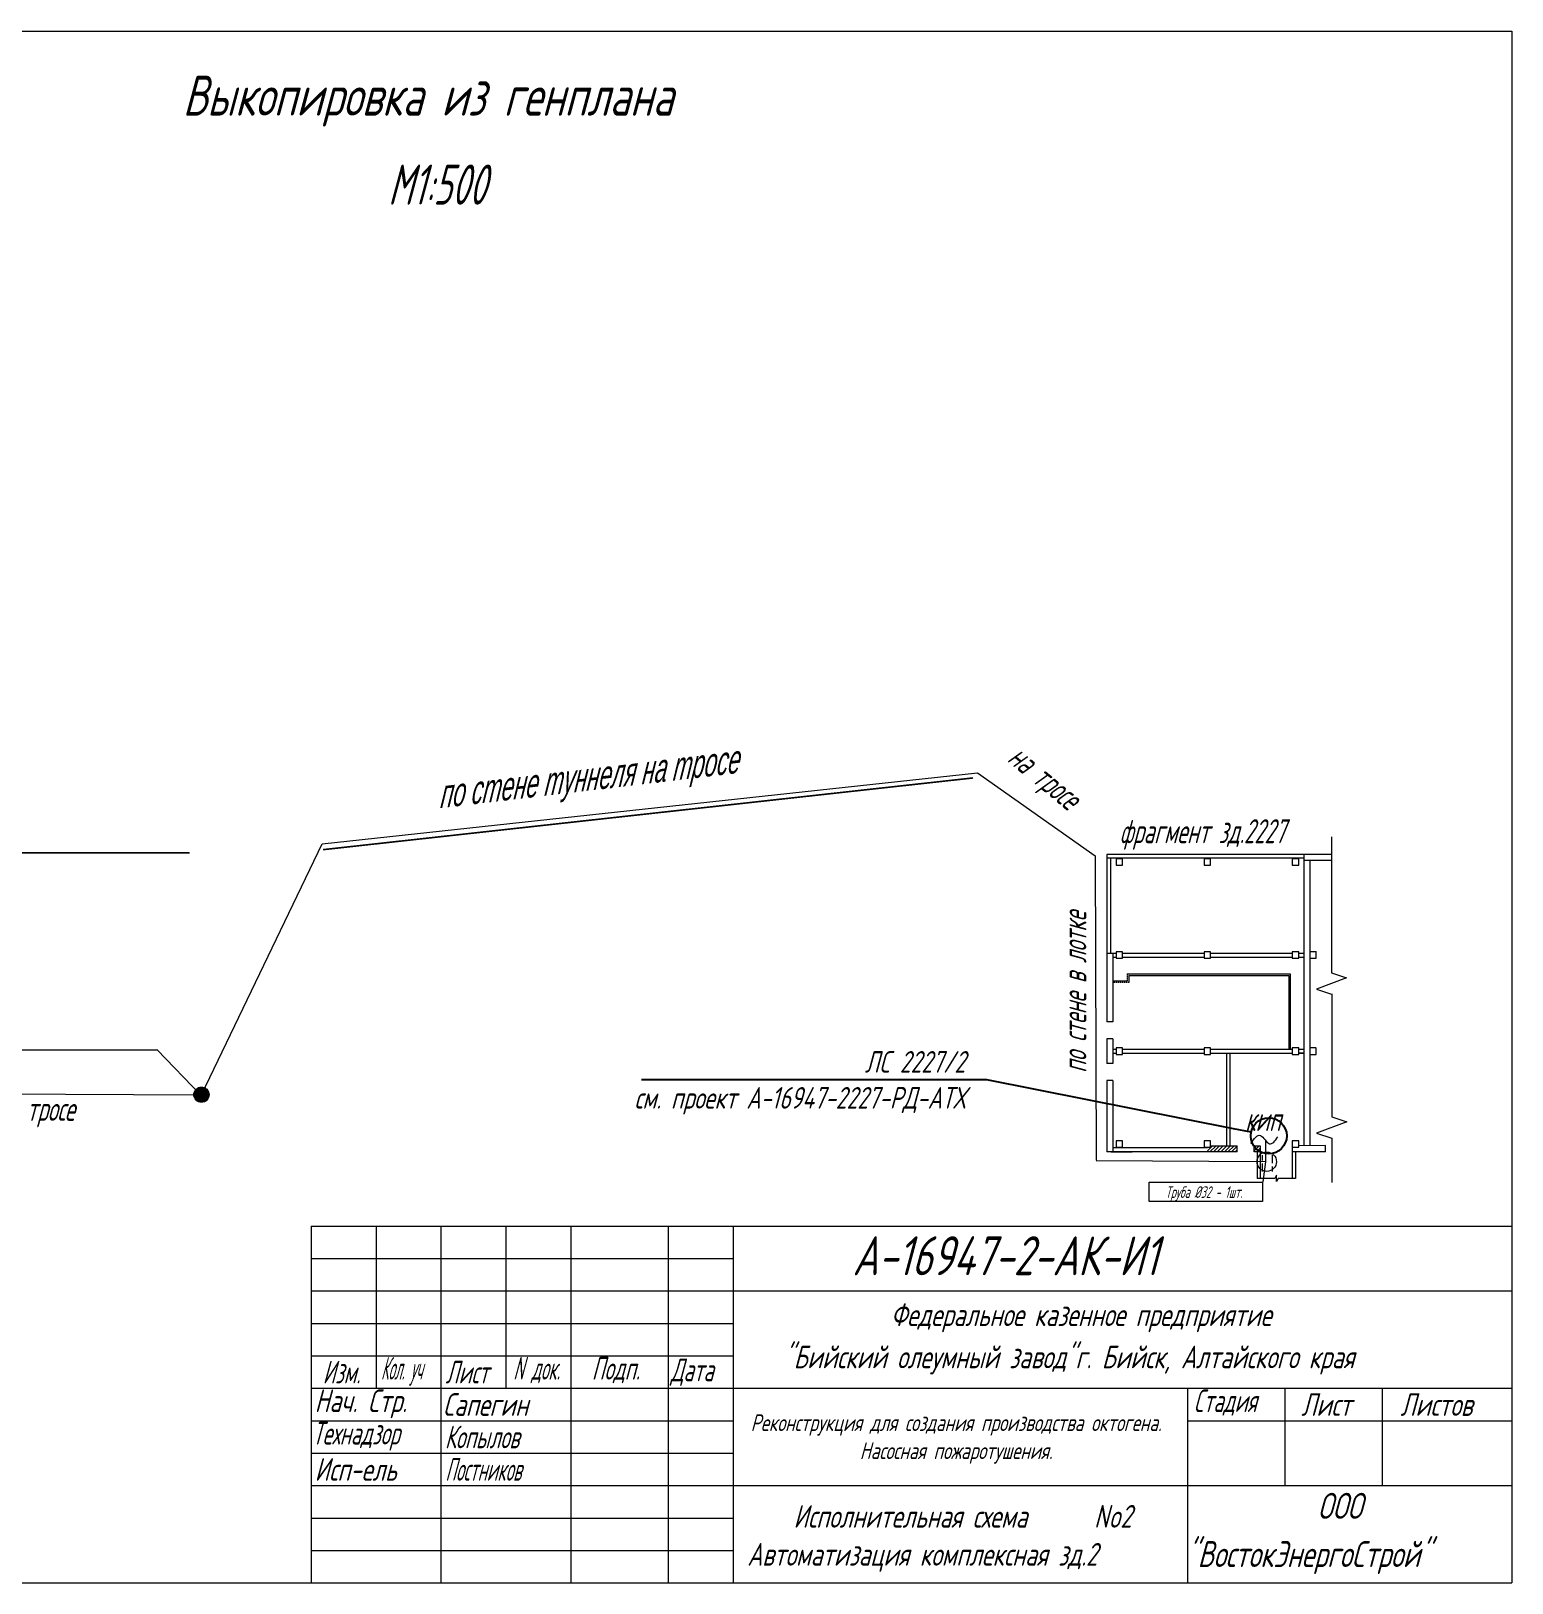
# Model space of a CAD drawing. Header units: millimetres. Extents: x 152217 to 562659, y 54507 to 219294.
# Drawn here: x 560854 to 561778, y 217010 to 217979 of the extents above; entities that cross this region are included whole.
import ezdxf
from ezdxf import colors
from ezdxf.entities.mleader import LeaderData, LeaderLine
from ezdxf.math import Vec2, Vec3

# ---------------------------------------------------------------- set-up
doc = ezdxf.new("R2010")
doc.units = ezdxf.units.MM
for name, pattern in [('CENTER2', [28.575, 19.05, -3.175, 3.175, -3.175]), ('gost5', [7, 5, -2, 0]), ('PHANTOM2', [1.25, 0.625, -0.125, 0.125, -0.125, 0.125, -0.125]), ('Штриховая 2_0.50', [2, 1, -1])]:
    doc.linetypes.add(name, pattern=pattern)
doc.layers.get('0').update_dxf_attribs({"lineweight": 18})
for name, color, linetype in [('dimension', 1, 'Continuous'), ('доп', 7, 'Continuous'), ('Рельеф', 7, 'Continuous'), ('текст', 1, 'Continuous')]:
    doc.layers.add(name, color=color, linetype=linetype)
for name, color, linetype, lineweight in [('КаБель силовой (Вновь)', 1, 'Continuous', 15), ('Линия выноска', 137, 'Continuous', 25), ('Рамка толстая', 7, 'Continuous', 60), ('Рамка тонкая', 5, 'Continuous', 25), ('Строительный', 8, 'Continuous', 20), ('Эл.кабель', 2, 'Continuous', 50), ('ЭлектрооБорудование (Вновь)', 160, 'Continuous', 15)]:
    doc.layers.add(name, color=color, linetype=linetype, lineweight=lineweight)
doc.styles.add('Simplex', font='simplex.shx', dxfattribs={"width": 0.7, "oblique": 15})
doc.styles.get("Standard").update_dxf_attribs({"font": 'simplex.shx', "width": 0.6, "oblique": 15})

# ---------------------------------------------------------------- blocks, each defined once
blk = doc.blocks.new('_DotBlank')
at = {"color": 0, "linetype": 'ByBlock', "lineweight": -2}
blk.add_line((-0.5, 0), (-1, 0), dxfattribs=at)
blk.add_circle((0, 0), 0.5, dxfattribs=at)

msp = doc.modelspace()

# ---------------------------------------------------------------- hatches: boundary and pattern name
at = {"lineweight": 20}
h = msp.add_hatch(color=7, dxfattribs=at)
h.dxf.hatch_style = 1
edge = h.paths.add_edge_path()
edge.add_arc((560960.4508, 217314.9301), 4.7647, 0, 360)
at = {"layer": 'Строительный', "lineweight": 20}
h = msp.add_hatch(dxfattribs=at)
h.set_pattern_fill('ANSI31', color=256, scale=0.5)
h.set_pattern_definition([(45, (558540.9052, 216464.3128), (-1.122532, 1.122532), [])])
h.paths.add_polyline_path([(561606.7153, 217279.292), (561606.7153, 217283.092), (561590.1153, 217283.092), (561590.1153, 217282.092), (561588.1153, 217282.092), (561588.1153, 217279.292)])
h.paths.add_polyline_path([(561621.1153, 217279.292), (561621.1153, 217283.092), (561617.3153, 217283.092), (561617.3153, 217279.292)])

# ---------------------------------------------------------------- linework, layer by layer
at = {"lineweight": 20}
for p, q in [((560711.4321, 217465.9223), (560953.0597, 217465.9223)), ((560952.7933, 217465.9236), (560820.5919, 217465.9236)), ((560933.2085, 217342.7546), (560754.8222, 217342.7546)), ((560932.9286, 217342.8603), (560959.9764, 217314.7293))]:
    msp.add_line(p, q, dxfattribs=at)
at = {"color": 18, "lineweight": 20, "true_color": 0x000000}
for p, q in [((561028.9124, 217232.9251), (561778.1624, 217232.9251)), ((561028.9124, 217232.9251), (561028.9124, 217010.1751)), ((561069.4124, 217232.9251), (561069.4124, 217131.6751)), ((561109.9124, 217232.9251), (561109.9124, 217010.1751)), ((561150.4124, 217232.9251), (561150.4124, 217131.6751)), ((561190.9124, 217232.9251), (561190.9124, 217010.1751)), ((561251.6624, 217232.9251), (561251.6624, 217010.1751)), ((561292.1624, 217232.9251), (561292.1624, 217010.1751)), ((561028.9124, 217212.6751), (561292.1624, 217212.6751)), ((561778.1624, 217195.8001), (561778.1624, 217010.1751)), ((561028.9124, 217192.4251), (561292.1624, 217192.4251)), ((561292.1624, 217192.4251), (561778.1624, 217192.4251)), ((561028.9124, 217172.1751), (561292.1624, 217172.1751)), ((561028.9124, 217151.9251), (561292.1624, 217151.9251)), ((561028.9124, 217131.6751), (561778.1624, 217131.6751)), ((561575.6624, 217131.6751), (561575.6624, 217010.1751)), ((561636.4124, 217131.6751), (561636.4124, 217070.9251)), ((561697.1624, 217131.6751), (561697.1624, 217070.9251)), ((561028.9124, 217111.4251), (561292.1624, 217111.4251)), ((561575.6624, 217111.4251), (561778.1624, 217111.4251)), ((561028.9124, 217091.1751), (561292.1624, 217091.1751)), ((561028.9124, 217070.9251), (561292.1624, 217070.9251)), ((561292.1624, 217070.9251), (561778.1624, 217070.9251)), ((561028.9124, 217050.6751), (561292.1624, 217050.6751)), ((561028.9124, 217030.4251), (561292.1624, 217030.4251)), ((561153.7874, 217010.1751), (561778.1624, 217010.1751))]:
    msp.add_line(p, q, dxfattribs=at)
at = {"lineweight": 20}
msp.add_spline([(561615.283, 217284.5303), (561621.2189, 217289.5174), (561626.9476, 217284.2333), (561632.1463, 217288.5739)], degree=3, dxfattribs=at)
at = {"layer": 'dimension', "color": 0, "linetype": 'ByBlock', "lineweight": 20, "ltscale": 0.01}
msp.add_circle((560960.4508, 217314.9301), 4.7647, dxfattribs=at)
at = {"layer": 'КаБель силовой (Вновь)', "linetype": 'gost5', "lineweight": 20}
for p, q in [((561622.5039, 217266.9153), (561622.5039, 217277.1678)), ((561628.5843, 217277.1678), (561628.5843, 217266.9153))]:
    msp.add_line(p, q, dxfattribs=at)
at = {"layer": 'Линия выноска', "lineweight": 20}
for p, q in [((561665.5622, 217475.8711), (561665.5726, 217391.0469)), ((561665.5726, 217391.0469), (561675.0172, 217387.8116)), ((561675.0172, 217387.8116), (561656.128, 217380.8853)), ((561656.128, 217380.8853), (561665.5726, 217377.6659)), ((561665.6908, 217377.8214), (561665.6908, 217301.1666)), ((561675.1354, 217297.9313), (561656.2462, 217291.005)), ((561665.6908, 217301.1666), (561675.1354, 217297.9313)), ((561656.2462, 217291.005), (561665.6908, 217287.7856)), ((561665.6908, 217287.7856), (561665.6908, 217260.1522))]:
    msp.add_line(p, q, dxfattribs=at)
at = {"layer": 'Рамка толстая', "color": 18, "lineweight": 20, "true_color": 0x000000}
for p, q in [((560445.0374, 217978.8001), (561778.1624, 217978.8001)), ((561778.1624, 217978.8001), (561778.1624, 217010.1751)), ((560445.0374, 217010.1751), (561778.1624, 217010.1751))]:
    msp.add_line(p, q, dxfattribs=at)
at = {"layer": 'Рамка толстая', "color": 251, "linetype": 'PHANTOM2', "lineweight": 20, "true_color": 0x636466}
for p, q in [((561537.9813, 217390.4046), (561537.9813, 217385.8801)), ((561539.1182, 217389.4046), (561539.1182, 217384.9844)), ((561537.9813, 217385.8801), (561529.1153, 217385.8801)), ((561539.1182, 217384.9844), (561529.1153, 217384.9844))]:
    msp.add_line(p, q, dxfattribs=at)
at = {"layer": 'Рамка тонкая', "lineweight": 20}
for p, q in [((561624.4407, 217273.1021), (561622.7122, 217260.5237)), ((561630.2913, 217262.6584), (561619.1153, 217262.62)), ((561631.2801, 217264.664), (561630.2913, 217262.6584)), ((561631.3025, 217260.664), (561631.2801, 217264.664)), ((561632.2913, 217262.6696), (561631.3025, 217260.664)), ((561643.1153, 217262.7003), (561632.2913, 217262.6696))]:
    msp.add_line(p, q, dxfattribs=at)
msp.add_lwpolyline([(561551.7409, 217260.3958), (561622.556, 217260.3958), (561622.556, 217248.2848), (561551.7409, 217248.2848)], close=True, dxfattribs=at)
at = {"layer": 'Рельеф', "color": 7, "linetype": 'Штриховая 2_0.50', "lineweight": 20, "const_width": 1.0002, "flags": 128}
msp.add_lwpolyline([(561036.3105, 217467.8551), (561441.9445, 217512.6257)], dxfattribs=at)
at = {"layer": 'Строительный', "lineweight": 20}
for p, q in [((561525.3153, 217464.892), (561525.3153, 217360.492)), ((561623.4153, 217464.892), (561525.3153, 217464.892)), ((561648.2153, 217462.492), (561525.3153, 217462.492)), ((561527.7153, 217462.492), (561527.7153, 217403.342)), ((561535.1153, 217462.081), (561531.1153, 217462.081)), ((561531.1153, 217462.081), (561531.1153, 217458.081)), ((561531.1153, 217458.081), (561535.1153, 217458.081)), ((561535.1153, 217458.081), (561535.1153, 217462.081)), ((561590.1153, 217462.081), (561586.1153, 217462.081)), ((561586.1153, 217462.081), (561586.1153, 217458.081)), ((561586.1153, 217458.081), (561590.1153, 217458.081)), ((561590.1153, 217458.081), (561590.1153, 217462.081)), ((561665.5774, 217464.8654), (561623.4153, 217464.892)), ((561645.1153, 217462.081), (561641.1153, 217462.081)), ((561641.1153, 217462.081), (561641.1153, 217458.081)), ((561641.1153, 217458.081), (561645.1153, 217458.081)), ((561645.1153, 217458.081), (561645.1153, 217462.081)), ((561648.2153, 217464.892), (561648.2153, 217283.092)), ((561665.5591, 217461.085), (561648.2153, 217461.092)), ((561652.0153, 217461.092), (561652.0153, 217283.092)), ((561529.1153, 217403.342), (561529.1153, 217360.492)), ((561656.0153, 217404.1813), (561652.0153, 217404.1813)), ((561652.0153, 217404.1813), (561652.0153, 217400.1813)), ((561652.0153, 217400.1813), (561656.0153, 217400.1813)), ((561525.3153, 217349.892), (561525.3153, 217334.292)), ((561529.1153, 217349.892), (561529.1153, 217334.292)), ((561529.1153, 217343.2527), (561531.1153, 217343.2527)), ((561529.1153, 217343.2527), (561531.1153, 217343.2527)), ((561529.1153, 217340.7527), (561531.1153, 217340.7527)), ((561535.1153, 217344.092), (561531.1153, 217344.092)), ((561531.1153, 217344.092), (561531.1153, 217340.092)), ((561535.1153, 217344.092), (561531.1153, 217344.092)), ((561531.1153, 217344.092), (561531.1153, 217340.092)), ((561531.1153, 217340.092), (561535.1153, 217340.092)), ((561531.1153, 217340.092), (561535.1153, 217340.092)), ((561535.1153, 217340.092), (561535.1153, 217344.092)), ((561535.1153, 217340.092), (561535.1153, 217344.092)), ((561535.1153, 217343.2527), (561586.1153, 217343.2527)), ((561535.1153, 217340.7527), (561586.1153, 217340.7527)), ((561590.1153, 217344.0758), (561586.1153, 217344.0758)), ((561586.1153, 217344.0758), (561586.1153, 217340.0758)), ((561590.1153, 217340.0758), (561590.1153, 217344.0758)), ((561590.1153, 217343.2527), (561641.1153, 217343.2527)), ((561590.1153, 217343.2527), (561641.1153, 217343.2527)), ((561590.1153, 217340.7527), (561641.1153, 217340.7527)), ((561600.1153, 217340.7527), (561600.1153, 217283.092)), ((561602.1153, 217340.7527), (561602.1153, 217283.092)), ((561645.1153, 217344.092), (561641.1153, 217344.092)), ((561641.1153, 217344.092), (561641.1153, 217340.092)), ((561645.1153, 217344.092), (561641.1153, 217344.092)), ((561641.1153, 217344.092), (561641.1153, 217340.092)), ((561641.1153, 217340.092), (561645.1153, 217340.092)), ((561641.1153, 217340.092), (561645.1153, 217340.092)), ((561645.1153, 217340.092), (561645.1153, 217344.092)), ((561645.1153, 217340.092), (561645.1153, 217344.092)), ((561645.1153, 217343.2527), (561648.2153, 217343.2527)), ((561645.1153, 217343.2527), (561648.2153, 217343.2527)), ((561645.1153, 217340.7527), (561648.2153, 217340.7527)), ((561648.2153, 217340.7527), (561645.1153, 217340.7527)), ((561656.0153, 217344.092), (561652.0153, 217344.092)), ((561652.0153, 217344.092), (561652.0153, 217340.092)), ((561652.0153, 217340.092), (561656.0153, 217340.092)), ((561586.1153, 217340.0758), (561590.1153, 217340.0758)), ((561525.3153, 217323.692), (561525.3153, 217279.292)), ((561529.1153, 217323.692), (561529.1153, 217279.292)), ((561535.1153, 217286.092), (561531.1153, 217286.092)), ((561531.1153, 217286.092), (561531.1153, 217282.092)), ((561531.1153, 217282.092), (561535.1153, 217282.092)), ((561535.1153, 217282.092), (561535.1153, 217286.092)), ((561528.1153, 217279.292), (561541.181, 217279.292))]:
    msp.add_line(p, q, dxfattribs=at)
at = {"layer": 'Строительный', "lineweight": 20, "ltscale": 100}
for p, q in [((561525.3153, 217403.342), (561531.1153, 217403.342)), ((561528.1153, 217403.342), (561531.1153, 217403.342)), ((561529.1153, 217400.842), (561531.1153, 217400.842)), ((561535.1153, 217404.1813), (561531.1153, 217404.1813)), ((561531.1153, 217404.1813), (561531.1153, 217400.1813)), ((561531.1153, 217400.1813), (561535.1153, 217400.1813)), ((561535.1153, 217400.1813), (561535.1153, 217404.1813)), ((561535.1153, 217403.342), (561586.1153, 217403.342)), ((561535.1153, 217403.342), (561586.1153, 217403.342)), ((561535.1153, 217400.842), (561586.1153, 217400.842)), ((561590.1153, 217404.165), (561586.1153, 217404.165)), ((561586.1153, 217404.165), (561586.1153, 217400.165)), ((561586.1153, 217400.165), (561590.1153, 217400.165)), ((561590.1153, 217400.165), (561590.1153, 217404.165)), ((561590.1153, 217403.342), (561641.1153, 217403.342)), ((561590.1153, 217403.342), (561641.1153, 217403.342)), ((561590.1153, 217400.842), (561641.1153, 217400.842)), ((561645.1153, 217404.1813), (561641.1153, 217404.1813)), ((561641.1153, 217404.1813), (561641.1153, 217400.1813)), ((561641.1153, 217400.1813), (561645.1153, 217400.1813)), ((561645.1153, 217400.1813), (561645.1153, 217404.1813)), ((561645.1153, 217403.342), (561648.2153, 217403.342)), ((561645.1153, 217403.342), (561648.2153, 217403.342)), ((561645.1153, 217400.842), (561648.2153, 217400.842)), ((561656.0229, 217400.195), (561656.0229, 217404.195)), ((561537.9813, 217390.4046), (561639.7582, 217390.4046)), ((561539.1182, 217389.4046), (561638.8453, 217389.3177)), ((561638.8453, 217389.3177), (561638.8453, 217342.825)), ((561639.7582, 217390.4046), (561639.8453, 217343.825)), ((561535.1153, 217343.2527), (561586.1153, 217343.2527)), ((561656.0301, 217340.0003), (561656.0301, 217344.0003)), ((561590.1153, 217286.092), (561586.1153, 217286.092)), ((561586.1153, 217286.092), (561586.1153, 217282.092)), ((561586.1153, 217282.092), (561590.1153, 217282.092)), ((561590.1153, 217282.092), (561590.1153, 217286.092)), ((561590.1153, 217282.092), (561590.1153, 217283.092)), ((561590.1153, 217282.092), (561590.1153, 217283.092)), ((561590.1153, 217283.092), (561606.7153, 217283.092)), ((561606.7153, 217279.292), (561606.7153, 217283.092)), ((561617.3153, 217283.092), (561621.1153, 217283.092)), ((561617.3153, 217279.292), (561617.3153, 217283.092)), ((561621.1153, 217283.092), (561621.1153, 217262.6269)), ((561645.1153, 217286.092), (561641.1153, 217286.092)), ((561641.1153, 217286.092), (561641.1153, 217282.092)), ((561641.1153, 217282.092), (561645.1153, 217282.092)), ((561641.1153, 217282.092), (561641.1153, 217262.6946)), ((561645.1153, 217282.092), (561645.1153, 217286.092)), ((561661.8055, 217283.2779), (561645.1153, 217283.092)), ((561661.8055, 217279.2779), (561661.8055, 217283.2779)), ((561606.7153, 217279.292), (561525.3153, 217279.292)), ((561588.1153, 217281.692), (561529.1153, 217281.692)), ((561621.1153, 217279.292), (561617.3153, 217279.292)), ((561619.1153, 217279.292), (561619.1153, 217266.9153)), ((561619.1153, 217279.292), (561619.1153, 217262.62)), ((561661.7615, 217279.292), (561641.1153, 217279.292)), ((561643.1121, 217279.292), (561643.0985, 217262.7002))]:
    msp.add_line(p, q, dxfattribs=at)
at = {"layer": 'Строительный', "linetype": 'CENTER2', "lineweight": 20, "ltscale": 0.5}
for p, q in [((561529.1417, 217360.492), (561525.3153, 217360.492)), ((561529.1417, 217349.892), (561525.3153, 217349.892)), ((561529.1153, 217334.292), (561525.3153, 217334.292)), ((561529.1153, 217323.692), (561525.3153, 217323.692))]:
    msp.add_line(p, q, dxfattribs=at)
at = {"layer": 'Эл.кабель', "color": 6, "lineweight": 20}
for p, q in [((561444.7119, 217515.8828), (561518.1038, 217464.0005)), ((560960.5828, 217314.9284), (561035.7732, 217471.566)), ((561518.1038, 217464.0005), (561518.6945, 217273.9596)), ((560710.2219, 217315.87), (560960.5828, 217314.9284)), ((561624.5537, 217273.216), (561624.5373, 217286.5006)), ((561518.6945, 217273.9405), (561624.2351, 217273.2485))]:
    msp.add_line(p, q, dxfattribs=at)
at = {"layer": 'ЭлектрооБорудование (Вновь)', "lineweight": 20}
msp.add_circle((561625.1702, 217273.0965), 6.0555, dxfattribs=at)

# ---------------------------------------------------------------- texts
at = {"color": 18, "lineweight": 20, "true_color": 0x000000, "style": 'Simplex', "oblique": 15}
for s, height, width, p in [('А-16947-2-АК-И1', 24.3, 0.7, (561366.6668, 217202.2609)), ('Федеральное казенное предприятие', 14.175, 0.7, (561390.5129, 217170.4876)), ('"Бийский олеумный завод"г. Бийск, Алтайского края', 14.175, 0.7, (561324.0419, 217144.1626)), ('Изм.', 14.175, 0.6, (561036.112, 217134.7126)), ('Кол. уч', 14.175, 0.4, (561072.4663, 217137.0751)), ('Лист', 14.175, 0.6, (561112.7868, 217134.7126)), ('N', 14.175, 0.5, (561154.9843, 217137.0751)), ('док.', 14.175, 0.5, (561166.2584, 217137.0751)), ('Подп.', 14.175, 0.6, (561203.9845, 217137.0751)), ('Дата', 14.175, 0.6, (561253.1881, 217136.0626)), ('Нач. Стр.', 14.175, 0.7, (561031.0724, 217116.8251)), ('Сапегин', 14.175, 0.7, (561111.1681, 217114.4626)), ('Стадия', 14.175, 0.6, (561579.6142, 217116.8251)), ('Лист', 14.175, 0.7, (561646.7061, 217114.4626)), ('Листов', 14.175, 0.7, (561708.5539, 217114.4626)), ('Технадзор', 14.175, 0.6, (561029.7224, 217096.5751)), ('Копылов', 14.175, 0.6, (561112.3424, 217094.2126)), ('Исп-ель', 14.175, 0.7, (561031.0724, 217073.9626)), ('Постников', 14.175, 0.5, (561112.6124, 217073.9626)), ('ООО', 16.2, 0.7, (561656.922, 217050.193)), ('Исполнительная схема ', 14.175, 0.7, (561329.8483, 217044.6726)), ('No2', 14.175, 0.7, (561517.4308, 217044.6726)), ('Автоматизация комплексная зд.2', 14.175, 0.7, (561301.0332, 217020.9584)), ('"ВостокЭнергоСтрой"', 16.2, 0.7, (561575.2683, 217020.1073))]:
    msp.add_text(s, height=height, dxfattribs=dict(at, width=width)).set_placement(p)
at = {"layer": 'dimension', "color": 0, "lineweight": 20, "oblique": 15}
for s, width, p in [('Выкопировка из генплана', 0.7, (560948.7729, 217925.9881)), (' М1:500', 0.6, (561066.9026, 217870.457))]:
    msp.add_text(s, height=25, dxfattribs=dict(at, width=width)).set_placement(p)
at = {"layer": 'доп', "lineweight": 20, "oblique": 15, "width": 0.6}
for s, rotation, p in [('на тросе', 320.5647871, (561462.6538, 217523.3689)), ('по стене в лотке', 90, (561512.6567, 217328.5712))]:
    msp.add_text(s, height=15, rotation=rotation, dxfattribs=at).set_placement(p)
for s, p in [('фрагмент зд.2227', (561533.4003, 217471.8769)), ('на тросе', (560831.5632, 217298.5789)), ('кип', (561611.7473, 217292.2282))]:
    msp.add_text(s, height=15, dxfattribs=at).set_placement(p)
at = {"layer": 'текст', "lineweight": 20, "attachment_point": 5, "style": 'Simplex'}
for s, insert, char_height, width in [('{\\W0.6;Труба Ø32 - 1шт.}', (561585.9423, 217253.1296), 7.266601, 73.677684), ('Реконструкция для создания производства октогена.\\PНасосная пожаротушения.', (561431.3477, 217100.041), 10.5, 245)]:
    msp.add_mtext(s, dxfattribs=dict(at, insert=insert, char_height=char_height, width=width))

# ---------------------------------------------------------------- leaders
at = {"layer": 'Линия выноска', "lineweight": 13}
ml = msp.add_multileader_mtext('Standard', dxfattribs=at)
ml.set_content('ЛС 2227/2\\Pсм. проект А-16947-2227-РД-АТХ', color=2, style='Simplex')
ml.set_leader_properties()
ml.set_arrow_properties(name='DOTBLANK')
ml.build(insert=Vec2(0, 0))
ml.multileader.update_dxf_attribs({"text_left_attachment_type": 6, "text_right_attachment_type": 6, "dogleg_length": 1, "arrow_head_size": 22.464})
ctx = ml.context
ctx.base_point, ctx.char_height, ctx.arrow_head_size, ctx.landing_gap_size, ctx.plane_origin = Vec3(561158.482, 217324.2029), 13.4784, 22.464, 8.9856, Vec3(561187.6967, 217498.5001)
ctx.left_attachment, ctx.right_attachment, ctx.text_align_type = 6, 6, 2
notes = []
notes.append((ctx, [(0, (1, 1, 0), (561450.4647, 217324.2029), (-1, 0), 4.4928, [(0, [(561626.3871, 217289.2495)], 0, [])])]))
ctx.mtext.insert, ctx.mtext.alignment, ctx.mtext.flow_direction = Vec3(561436.9863, 217342.1741), 3, 5
for ctx, leaders in notes:
    for number, flags, end, landing, length, lines in leaders:
        leader = LeaderData()
        leader.index, (leader.has_last_leader_line, leader.has_dogleg_vector, leader.attachment_direction) = number, flags
        leader.last_leader_point, leader.dogleg_vector, leader.dogleg_length = Vec3(end), Vec3(landing), length
        for number, points, colour, breaks in lines:
            line = LeaderLine()
            line.index, line.vertices, line.color, line.breaks = number, Vec3.list(points), colors.encode_raw_color(colour), breaks
            leader.lines.append(line)
        ctx.leaders.append(leader)

# ---------------------------------------------------------------- next in the draw order: texts
at = {"layer": 'Рельеф', "color": 7, "lineweight": 20, "insert": (561107.1652, 217511.1212), "char_height": 17.5, "attachment_point": 1, "rotation": 6.7385156, "bg_fill": 3, "box_fill_scale": 1, "bg_fill_color": 256, "bg_fill_transparency": 0}
msp.add_mtext('{\\fBm431|b0|i1|c204|p0;\\C0;по стене туннеля на тросе}', dxfattribs=at)

# ---------------------------------------------------------------- next in the draw order: linework, layer by layer
at = {"layer": 'Эл.кабель', "color": 6, "lineweight": 20}
msp.add_line((561035.7732, 217471.566), (561444.7119, 217515.8828), dxfattribs=at)

doc.saveas('drawing.dxf')
